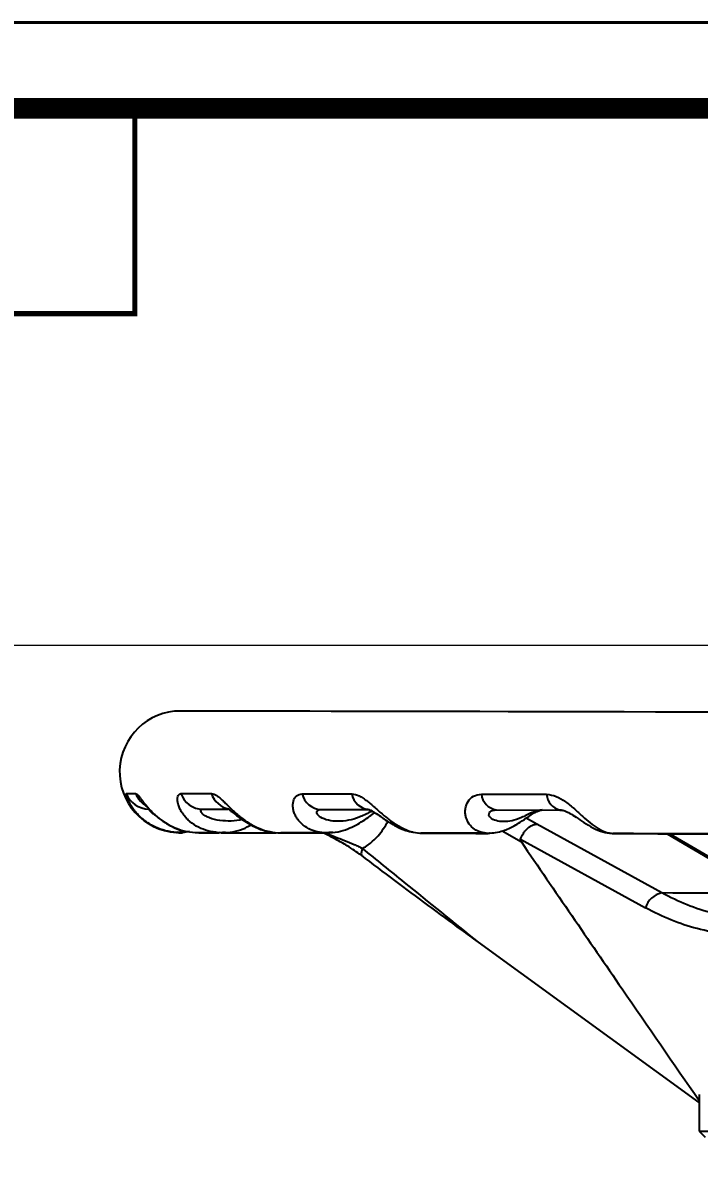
# Model space of a CAD drawing. Header units: millimetres. Extents: x 2126 to 3741, y 477 to 1658.
# Drawn here: x 2347 to 2458.2, y 1471.8 to 1658.1 of the extents above; entities that cross this region are included whole.
import ezdxf

# ---------------------------------------------------------------- set-up
doc = ezdxf.new("R2010")
doc.units = ezdxf.units.MM
doc.layers.add('AM_5', color=3, linetype='Continuous', lineweight=25)
doc.layers.add('粗实线', color=7, linetype='Continuous', lineweight=40)
doc.styles.add('SLDTEXTSTYLE1', font='txt.shx', dxfattribs={"width": 0.7, "bigfont": 'gbcbig.shx'})
doc.dimstyles.new('SLDDIMSTYLE12$0', dxfattribs={"dimtxt": 12, "dimasz": 10, "dimexe": 0, "dimexo": 0.0625, "dimgap": 0.875, "dimtad": 1, "dimdec": 1, "dimlfac": 1.8, "dimrnd": 1e-09, "dimzin": 12, "dimdsep": 46, "dimtxsty": 'SLDTEXTSTYLE1', "dimcen": 0.09, "dimdle": 8.16, "dimclrd": 3, "dimclre": 3, "dimadec": 0, "dimazin": 3, "dimtfac": 1, "dimtdec": 1, "dimtofl": 0, "dimtmove": 0, "dimatfit": 3, "dimfxl": 0, "dimfrac": 2, "dimtolj": 1, "dimlwd": 5, "dimlwe": 5, "dimarcsym": 0})

# ---------------------------------------------------------------- blocks, each defined once
blk = doc.blocks.new('*D20')
at = {"layer": 'AM_5', "color": 3, "lineweight": 5, "transparency": 16777216}
blk.add_line((2548.03, 1555.7), (2264.2, 1555.7), dxfattribs=at)
at = {"layer": 'AM_5', "color": 3, "linetype": 'Continuous', "lineweight": 5, "transparency": 16777216}
for p, q in [((2264.2, 1545.7), (2264.2, 1266.96)), ((2595.1, 1256.96), (2264.2, 1256.96))]:
    blk.add_line(p, q, dxfattribs=at)
at = {"layer": 'AM_5', "color": 3, "transparency": 16777216}
for points in [[(2262.53, 1545.7), (2265.86, 1545.7), (2264.2, 1555.7)], [(2262.53, 1266.96), (2265.86, 1266.96), (2264.2, 1256.96)]]:
    blk.add_solid(points, dxfattribs=at)
at = {"layer": 'Defpoints', "color": 0, "transparency": 16777216}
for p in [(2548.1, 1555.7), (2264.2, 1256.96), (2595.16, 1256.96)]:
    blk.add_point(p, dxfattribs=at)
at = {"layer": 'AM_5', "color": 0, "transparency": 16777216, "insert": (2257.32, 1403.65), "char_height": 12, "attachment_point": 5, "rotation": 90, "style": 'SLDTEXTSTYLE1'}
blk.add_mtext('\\A1;350', dxfattribs=at)
blk = doc.blocks.new('图框2')
blk.add_line((23795.37, 7810.82), (22181, 7810.82))
at = {"const_width": 3.38}
blk.add_lwpolyline([(23781.31, 7796.75), (22251.31, 7796.75), (22251.31, 6643.63), (23781.31, 6643.63)], close=True, dxfattribs=at)
at = {"const_width": 0.844}
blk.add_lwpolyline([(22420.06, 7796.75), (22420.06, 7763), (22251.31, 7763)], dxfattribs=at)

msp = doc.modelspace()

# ---------------------------------------------------------------- linework, layer by layer
at = {"color": 7, "linetype": 'Continuous', "lineweight": 25}
for p, q in [((2376.515, 1528.811), (2380.761, 1528.802)), ((2395.975, 1528.769), (2403.942, 1528.752)), ((2403.863, 1528.752), (2403.922, 1528.752)), ((2424.789, 1528.707), (2435.271, 1528.685)), ((2435.271, 1528.685), (2435.751, 1528.615)), ((2431.467, 1526.343), (2429.716, 1527.35)), ((2451.992, 1515.045), (2431.467, 1526.343)), ((2372.23, 1524.981), (2372.276, 1524.98)), ((2372.276, 1524.98), (2372.377, 1525.04)), ((2372.403, 1524.982), (2372.363, 1524.982)), ((2372.479, 1524.967), (2372.377, 1525.04)), ((2372.479, 1524.967), (2372.43, 1524.968)), ((2374.366, 1525.125), (2372.479, 1524.967)), ((2372.71, 1524.969), (2373.007, 1524.993)), ((2372.963, 1524.954), (2374.159, 1525.159)), ((2379.154, 1524.959), (2379.452, 1525.025)), ((2380.235, 1525.033), (2379.361, 1524.948)), ((2379.361, 1524.948), (2379.452, 1525.025)), ((2379.532, 1524.94), (2379.736, 1524.94)), ((2389.375, 1524.919), (2389.695, 1524.918)), ((2396.509, 1524.917), (2396.992, 1524.987)), ((2397.862, 1525.045), (2396.701, 1524.908)), ((2396.701, 1524.908), (2396.992, 1524.987)), ((2412.013, 1524.92), (2412.244, 1524.882)), ((2423.15, 1524.857), (2423.785, 1524.93)), ((2425.777, 1525.246), (2428.909, 1523.444)), ((2444.057, 1524.802), (2444.718, 1524.8)), ((2452.874, 1524.784), (2469.46, 1515.008)), ((2470.116, 1514.863), (2453.268, 1524.783)), ((2428.761, 1523.915), (2449.33, 1512.584)), ((2458.141, 1480.638), (2421.852, 1506.969)), ((2458.144, 1481.911), (2458.131, 1475.911)), ((2458.131, 1475.911), (2459.129, 1474.909))]:
    msp.add_line(p, q, dxfattribs=at)
at = {"color": 7, "linetype": 'Continuous', "lineweight": 25, "flags": 128}
for points in [[(2458.92, 1544.771), (2452.282, 1544.786), (2445.825, 1544.799), (2439.565, 1544.813), (2433.514, 1544.826), (2427.687, 1544.838), (2422.096, 1544.85), (2416.754, 1544.861), (2411.673, 1544.872), (2406.865, 1544.882), (2402.339, 1544.892), (2398.107, 1544.901), (2394.178, 1544.909), (2390.56, 1544.917), (2387.262, 1544.924), (2384.291, 1544.93), (2381.653, 1544.936), (2379.355, 1544.941), (2377.402, 1544.945), (2375.798, 1544.948), (2374.547, 1544.951), (2373.651, 1544.953), (2373.113, 1544.954), (2372.933, 1544.954)], [(2464.191, 1544.759), (2457.485, 1544.773), (2450.945, 1544.787), (2444.586, 1544.801), (2438.423, 1544.814), (2432.467, 1544.826), (2426.734, 1544.839), (2421.234, 1544.851), (2415.981, 1544.862), (2410.986, 1544.873), (2406.259, 1544.883), (2401.812, 1544.892), (2397.653, 1544.901), (2393.793, 1544.909), (2390.24, 1544.917), (2387, 1544.924), (2384.083, 1544.93), (2381.493, 1544.936), (2379.237, 1544.941), (2377.32, 1544.945), (2375.745, 1544.948), (2374.517, 1544.951), (2373.638, 1544.953), (2373.109, 1544.954), (2372.933, 1544.954)], [(2364.013, 1531.414), (2364.147, 1531.414), (2364.298, 1531.414), (2364.466, 1531.413), (2364.652, 1531.413), (2364.854, 1531.412), (2365.074, 1531.412), (2365.311, 1531.411), (2365.565, 1531.411)], [(2372.99, 1531.395), (2373.561, 1531.393), (2374.149, 1531.392), (2374.752, 1531.391), (2375.372, 1531.39), (2376.007, 1531.388), (2376.659, 1531.387), (2377.327, 1531.385), (2378.01, 1531.384)], [(2392.888, 1531.352), (2393.858, 1531.35), (2394.841, 1531.348), (2395.839, 1531.346), (2396.851, 1531.343), (2397.876, 1531.341), (2398.916, 1531.339), (2399.969, 1531.337), (2401.035, 1531.334)], [(2422.352, 1531.289), (2423.653, 1531.286), (2424.966, 1531.283), (2426.29, 1531.28), (2427.625, 1531.278), (2428.97, 1531.275), (2430.326, 1531.272), (2431.693, 1531.269), (2433.07, 1531.266)], [(2372.898, 1524.954), (2372.912, 1524.954), (2372.94, 1524.954), (2372.978, 1524.954), (2373.028, 1524.954), (2373.088, 1524.954), (2373.159, 1524.954), (2373.242, 1524.954)], [(2375.949, 1524.948), (2376.341, 1524.947), (2376.756, 1524.946), (2377.195, 1524.945), (2377.657, 1524.944), (2378.142, 1524.943), (2378.65, 1524.942), (2379.15, 1524.941)], [(2379.653, 1524.94), (2380.611, 1524.938), (2382.734, 1524.934), (2385.105, 1524.929), (2387.721, 1524.923), (2388.635, 1524.921)], [(2389.233, 1524.92), (2390.578, 1524.917), (2393.669, 1524.91), (2396.703, 1524.904)], [(2412.604, 1524.869), (2412.966, 1524.868), (2413.329, 1524.867), (2413.694, 1524.867), (2414.06, 1524.866), (2414.428, 1524.865), (2414.797, 1524.864), (2415.167, 1524.863), (2415.539, 1524.863)], [(2415.539, 1524.863), (2416.5, 1524.861), (2417.469, 1524.859), (2418.447, 1524.856), (2419.434, 1524.854), (2420.43, 1524.852), (2421.435, 1524.85), (2422.448, 1524.848), (2423.47, 1524.846)], [(2453.21, 1524.784), (2456.668, 1524.776), (2462.43, 1524.764)], [(2469.46, 1515.008), (2466.926, 1515.014), (2464.485, 1515.019), (2462.142, 1515.024), (2459.899, 1515.029), (2457.759, 1515.033), (2455.726, 1515.038), (2453.803, 1515.042), (2451.992, 1515.045)], [(2458.131, 1475.911), (2458.231, 1475.911), (2458.7, 1475.91), (2459.55, 1475.908)]]:
    msp.add_lwpolyline(points, dxfattribs=at)
at = {"color": 7, "linetype": 'Continuous', "lineweight": 25}
for centre, radius, start, end in [((2372.912, 1534.954), 10, 89.87751, 266.08698), ((2367.747, 1532.82), 3.99, 200.62584, 269.83577), ((2369.297, 1532.799), 3.982, 200.40752, 242.70913), ((2376.585, 1532.603), 3.793, 198.57422, 268.9394), ((2381.566, 1532.512), 3.731, 197.60616, 258.75408), ((2396.189, 1532.161), 3.399, 193.76926, 266.38233), ((2404.223, 1531.995), 3.255, 191.71062, 265.05504), ((2425.271, 1531.604), 2.936, 186.15778, 260.55338), ((2435.876, 1531.43), 2.811, 183.34508, 257.57607), ((2372.912, 1534.954), 10, 267.23859, 269.87751), ((2373.156, 1615.978), 91.024, 269.83269, 269.88273), ((2404.526, 1521.478), 1.913, 152.36136, 187.28594), ((2452.66, 1511.653), 3.457, 101.14062, 164.37777)]:
    msp.add_arc(centre, radius, start, end, dxfattribs=at)
for points, knots in [([(2372.276, 1524.98), (2371.655, 1525.059), (2370.444, 1525.212), (2368.717, 1525.863), (2367.437, 1526.619), (2366.543, 1527.333), (2365.951, 1527.894), (2365.43, 1528.482), (2364.827, 1529.293), (2364.286, 1530.264), (2363.957, 1531.211), (2363.995, 1531.346), (2364.013, 1531.414)], [0, 0, 0, 0, 0.12815128, 0.24968425, 0.38014414, 0.44118834, 0.49971966, 0.56356941, 0.62458975, 0.74964254, 0.87500653, 1, 1, 1, 1]), ([(2365.565, 1531.411), (2365.684, 1531.345), (2365.862, 1531.248), (2366.27, 1530.721), (2366.632, 1530.239), (2367.067, 1529.675), (2367.56, 1529.081), (2368.125, 1528.465), (2368.937, 1527.68), (2369.875, 1526.937), (2370.914, 1526.292), (2372.02, 1525.733), (2373.494, 1525.193), (2374.703, 1525.045), (2375.324, 1524.969)], [0, 0, 0, 0, 0.1244726, 0.1859089, 0.2498878, 0.3111053, 0.3751889, 0.4362181, 0.5000981, 0.6195311, 0.6833816, 0.7502528, 0.8718565, 1, 1, 1, 1]), ([(2379.154, 1524.959), (2378.563, 1525.033), (2377.412, 1525.177), (2375.813, 1525.819), (2374.668, 1526.572), (2373.906, 1527.287), (2373.424, 1527.85), (2373.028, 1528.439), (2372.617, 1529.255), (2372.361, 1530.234), (2372.456, 1531.19), (2372.812, 1531.326), (2372.99, 1531.395)], [0, 0, 0, 0, 0.1280635, 0.2496605, 0.3801541, 0.4411983, 0.4997165, 0.5635714, 0.6245804, 0.7496419, 0.8750131, 1, 1, 1, 1]), ([(2378.01, 1531.384), (2378.284, 1531.318), (2378.692, 1531.218), (2379.361, 1530.685), (2379.894, 1530.198), (2380.474, 1529.63), (2381.083, 1529.032), (2381.739, 1528.412), (2382.637, 1527.623), (2383.617, 1526.879), (2384.664, 1526.235), (2385.753, 1525.679), (2387.172, 1525.145), (2388.3, 1525.006), (2388.879, 1524.935)], [0, 0, 0, 0, 0.1244778, 0.1858957, 0.249876, 0.3110978, 0.3752041, 0.4362225, 0.5001072, 0.6195243, 0.6833849, 0.7502763, 0.8719414, 1, 1, 1, 1]), ([(2396.509, 1524.917), (2395.99, 1524.987), (2394.976, 1525.122), (2393.617, 1525.756), (2392.686, 1526.506), (2392.111, 1527.221), (2391.773, 1527.785), (2391.53, 1528.377), (2391.341, 1529.196), (2391.391, 1530.181), (2391.907, 1531.145), (2392.562, 1531.283), (2392.888, 1531.352)], [0, 0, 0, 0, 0.12798414, 0.24964221, 0.38016298, 0.44120626, 0.49971221, 0.56357312, 0.62457328, 0.74964181, 0.87501882, 1, 1, 1, 1]), ([(2401.035, 1531.334), (2401.445, 1531.267), (2402.057, 1531.167), (2402.942, 1530.628), (2403.609, 1530.138), (2404.294, 1529.565), (2404.977, 1528.963), (2405.678, 1528.34), (2406.597, 1527.548), (2407.549, 1526.803), (2408.526, 1526.161), (2409.521, 1525.607), (2410.781, 1525.079), (2411.748, 1524.948), (2412.244, 1524.882)], [0, 0, 0, 0, 0.124482, 0.1858845, 0.2498661, 0.3110911, 0.3752157, 0.4362261, 0.5001158, 0.6195186, 0.6833865, 0.7502937, 0.8720137, 1, 1, 1, 1]), ([(2423.15, 1524.857), (2422.737, 1524.923), (2421.933, 1525.05), (2420.911, 1525.678), (2420.263, 1526.425), (2419.916, 1527.14), (2419.748, 1527.705), (2419.677, 1528.298), (2419.726, 1529.121), (2420.081, 1530.111), (2420.987, 1531.081), (2421.897, 1531.22), (2422.352, 1531.289)], [0, 0, 0, 0, 0.1279194, 0.2496295, 0.3801702, 0.4412122, 0.4997079, 0.5635745, 0.6245684, 0.7496421, 0.8750234, 1, 1, 1, 1]), ([(2433.07, 1531.266), (2433.589, 1531.195), (2434.628, 1531.053), (2436.185, 1530.077), (2437.629, 1528.879), (2438.968, 1527.644), (2440.263, 1526.514), (2441.494, 1525.626), (2442.708, 1525), (2443.444, 1524.875), (2443.821, 1524.812)], [0, 0, 0, 0, 0.1246272, 0.2497104, 0.374925, 0.4997457, 0.6192737, 0.7500197, 0.8719212, 1, 1, 1, 1]), ([(2367.48, 1529.191), (2367.476, 1529.191), (2367.442, 1529.193), (2367.513, 1529.093), (2367.694, 1528.871), (2368.018, 1528.526), (2368.63, 1527.928), (2369.662, 1527.036), (2371.338, 1526.032), (2372.681, 1525.374), (2373.456, 1525.274), (2373.468, 1525.272)], [0, 0, 0, 0, 0.0081114, 0.0768965, 0.1482933, 0.2252732, 0.308902, 0.5022082, 0.7321601, 0.9958891, 1, 1, 1, 1]), ([(2368.74, 1527.885), (2368.678, 1527.916), (2368.366, 1528.069), (2367.978, 1528.404), (2367.693, 1528.758), (2367.722, 1528.806), (2367.736, 1528.83)], [0, 0, 0, 0, 0.0737246, 0.3731715, 0.686422, 1, 1, 1, 1]), ([(2383.04, 1527.131), (2382.915, 1527.095), (2382.161, 1526.879), (2380.759, 1526.838), (2378.923, 1526.974), (2377.493, 1527.408), (2376.63, 1527.94), (2376.254, 1528.382), (2376.221, 1528.741), (2376.417, 1528.787), (2376.515, 1528.811)], [0, 0, 0, 0, 0.0384572, 0.2309424, 0.4234302, 0.6153121, 0.715823, 0.807692, 0.9037958, 1, 1, 1, 1]), ([(2380.737, 1528.887), (2380.733, 1528.884), (2380.725, 1528.878), (2380.927, 1528.728), (2381.373, 1528.375), (2382.07, 1527.821), (2383.341, 1526.88), (2384.949, 1525.959), (2386.456, 1525.296), (2387.2, 1525.209), (2387.306, 1525.196)], [0, 0, 0, 0, 0.0566036, 0.1417938, 0.2232337, 0.3716522, 0.4790812, 0.7518494, 0.9644763, 1, 1, 1, 1]), ([(2404.435, 1528.488), (2404.301, 1528.433), (2403.923, 1528.278), (2403.173, 1527.881), (2401.976, 1527.356), (2400.485, 1526.929), (2398.786, 1526.779), (2397.186, 1526.94), (2396.004, 1527.368), (2395.391, 1527.9), (2395.237, 1528.342), (2395.447, 1528.699), (2395.799, 1528.746), (2395.975, 1528.769)], [0, 0, 0, 0, 0.03766201, 0.10619711, 0.17487785, 0.31226406, 0.44993761, 0.58761295, 0.72485502, 0.79674458, 0.86245319, 0.93119068, 1, 1, 1, 1]), ([(2396.937, 1524.903), (2397.559, 1524.94), (2398.731, 1525.011), (2400.344, 1525.528), (2401.71, 1526.169), (2402.901, 1526.889), (2403.961, 1527.635), (2404.549, 1528.056), (2404.826, 1528.254)], [0, 0, 0, 0, 0.2160598, 0.4068002, 0.5722695, 0.7235056, 0.870023, 1, 1, 1, 1]), ([(2403.509, 1528.792), (2403.556, 1528.804), (2403.649, 1528.829), (2403.956, 1528.738), (2404.36, 1528.541), (2404.964, 1528.176), (2405.713, 1527.661), (2406.956, 1526.803), (2408.467, 1525.911), (2410.006, 1525.221), (2410.83, 1525.126), (2411.066, 1525.099)], [0, 0, 0, 0, 0.0795455, 0.1530718, 0.2224941, 0.2889953, 0.4105927, 0.4994512, 0.7335913, 0.9237047, 1, 1, 1, 1]), ([(2423.442, 1524.846), (2424.271, 1524.929), (2425.728, 1525.075), (2427.479, 1525.922), (2428.861, 1526.759), (2429.924, 1527.495), (2430.874, 1528.114), (2431.529, 1528.473), (2432.022, 1528.664), (2432.214, 1528.682), (2432.314, 1528.691)], [0, 0, 0, 0, 0.2415564, 0.4249346, 0.5252436, 0.6744027, 0.7537852, 0.8323048, 0.9129608, 1, 1, 1, 1]), ([(2432.331, 1528.691), (2432.067, 1528.668), (2431.541, 1528.623), (2430.665, 1528.27), (2429.771, 1527.829), (2428.639, 1527.296), (2427.359, 1526.873), (2425.972, 1526.72), (2424.722, 1526.881), (2423.867, 1527.308), (2423.545, 1527.839), (2423.625, 1528.281), (2424.063, 1528.638), (2424.547, 1528.684), (2424.789, 1528.707)], [0, 0, 0, 0, 0.0625989, 0.1249044, 0.1872263, 0.2496806, 0.3746119, 0.4998044, 0.6249986, 0.7497987, 0.815171, 0.8749227, 0.9374287, 1, 1, 1, 1]), ([(2434.943, 1528.724), (2435.103, 1528.727), (2435.433, 1528.732), (2436.086, 1528.542), (2436.931, 1528.132), (2437.997, 1527.453), (2439.261, 1526.58), (2440.723, 1525.691), (2442.259, 1525.001), (2443.27, 1524.901), (2443.739, 1524.855)], [0, 0, 0, 0, 0.0763522, 0.1570102, 0.2470379, 0.356597, 0.4925526, 0.6555134, 0.8402738, 1, 1, 1, 1]), ([(2379.72, 1524.94), (2380.923, 1525.029), (2382.633, 1525.155), (2384.09, 1526.014), (2384.522, 1526.268)], [0, 0, 0, 0, 0.7035476, 1, 1, 1, 1]), ([(2402.832, 1522.365), (2403.135, 1522.551), (2403.703, 1522.899), (2404.555, 1523.596), (2405.758, 1524.745), (2406.499, 1525.98), (2407.004, 1526.824)], [0, 0, 0, 0, 0.18369133, 0.34422859, 0.55221589, 1, 1, 1, 1]), ([(2428.761, 1523.915), (2428.913, 1524.236), (2429.148, 1524.73), (2429.595, 1525.309), (2430.088, 1525.817), (2430.674, 1526.208), (2431.146, 1526.337), (2431.377, 1526.348), (2431.444, 1526.344), (2431.467, 1526.343)], [0, 0, 0, 0, 0.2389954, 0.3678324, 0.4996781, 0.7489725, 0.9246806, 0.9739408, 1, 1, 1, 1]), ([(2375.324, 1524.969), (2375.869, 1524.968), (2376.96, 1524.965), (2378.422, 1524.961), (2379.154, 1524.959)], [0, 0, 0, 0, 0.4994057, 1, 1, 1, 1]), ([(2379.361, 1524.948), (2378.631, 1524.95), (2377.171, 1524.953), (2376.08, 1524.956), (2375.534, 1524.958)], [0, 0, 0, 0, 0.4994071, 1, 1, 1, 1]), ([(2388.879, 1524.935), (2390.066, 1524.933), (2392.442, 1524.927), (2395.152, 1524.921), (2396.509, 1524.917)], [0, 0, 0, 0, 0.4994067, 1, 1, 1, 1]), ([(2396.701, 1524.908), (2395.348, 1524.911), (2392.765, 1524.916), (2390.499, 1524.922), (2389.42, 1524.924)], [0, 0, 0, 0, 0.523527, 1, 1, 1, 1]), ([(2402.629, 1521.236), (2401.878, 1521.759), (2400.593, 1522.656), (2398.457, 1523.864), (2397.177, 1524.522), (2396.56, 1524.84)], [0, 0, 0, 0, 0.4211571, 0.7205143, 1, 1, 1, 1]), ([(2396.712, 1524.906), (2397.782, 1524.493), (2399.402, 1523.868), (2401.184, 1523.142), (2402.032, 1522.76), (2402.438, 1522.565), (2402.65, 1522.459), (2402.758, 1522.404), (2402.813, 1522.376), (2402.827, 1522.369), (2402.83, 1522.367), (2402.831, 1522.366), (2402.832, 1522.366), (2402.832, 1522.365)], [0, 0, 0, 0, 0.49197562, 0.74489765, 0.87175356, 0.93563258, 0.96773802, 0.99159295, 0.99772437, 0.99934206, 0.99978984, 0.99992413, 1, 1, 1, 1]), ([(2412.244, 1524.882), (2413.991, 1524.878), (2417.489, 1524.87), (2421.261, 1524.861), (2423.15, 1524.857)], [0, 0, 0, 0, 0.4994076, 1, 1, 1, 1]), ([(2423.307, 1524.849), (2421.427, 1524.853), (2417.663, 1524.861), (2414.171, 1524.869), (2412.424, 1524.873)], [0, 0, 0, 0, 0.4994087, 1, 1, 1, 1]), ([(2423.307, 1524.849), (2423.461, 1524.859), (2423.644, 1524.871), (2423.766, 1524.922), (2423.785, 1524.93)], [0, 0, 0, 0, 0.8392278, 1, 1, 1, 1]), ([(2443.627, 1524.836), (2443.534, 1524.842), (2443.402, 1524.85), (2443.26, 1524.879), (2443.218, 1524.888)], [0, 0, 0, 0, 0.7059466, 1, 1, 1, 1]), ([(2443.821, 1524.812), (2447.436, 1524.804), (2454.703, 1524.788), (2466.324, 1524.762), (2478.44, 1524.736), (2486.86, 1524.718), (2491.09, 1524.709)], [0, 0, 0, 0, 0.2462727, 0.4950304, 0.7462729, 1, 1, 1, 1]), ([(2491.096, 1524.702), (2487.893, 1524.709), (2481.474, 1524.723), (2472.739, 1524.742), (2464.818, 1524.759), (2457.686, 1524.774), (2450.701, 1524.789), (2446.205, 1524.799), (2443.958, 1524.804)], [0, 0, 0, 0, 0.1923729, 0.3854946, 0.5383615, 0.6912284, 0.8456142, 1, 1, 1, 1]), ([(2421.852, 1506.969), (2417.81, 1510.239), (2411.468, 1515.369), (2405.13, 1520.504), (2402.832, 1522.365)], [0, 0, 0, 0, 0.6374709, 1, 1, 1, 1]), ([(2428.909, 1523.444), (2428.88, 1523.49), (2428.819, 1523.584), (2428.76, 1523.714), (2428.743, 1523.821), (2428.748, 1523.878), (2428.758, 1523.906), (2428.761, 1523.915)], [0, 0, 0, 0, 0.3325712, 0.6879646, 0.8313814, 0.949784, 1, 1, 1, 1]), ([(2428.909, 1523.444), (2434.424, 1515.382), (2444.14, 1501.177), (2453.915, 1487.038), (2458.142, 1480.924)], [0, 0, 0, 0, 0.5675786, 1, 1, 1, 1]), ([(2421.852, 1506.969), (2420.927, 1507.646), (2416.305, 1511.028), (2409.854, 1515.786), (2404.451, 1519.861), (2402.629, 1521.236)], [0, 0, 0, 0, 0.14213623, 0.71070448, 1, 1, 1, 1]), ([(2468.463, 1510.731), (2467.122, 1510.78), (2464.385, 1510.879), (2460.261, 1511.684), (2456.067, 1512.988), (2453.367, 1514.351), (2451.992, 1515.045)], [0, 0, 0, 0, 0.2354209, 0.48057, 0.7354347, 1, 1, 1, 1]), ([(2466.819, 1508.018), (2465.297, 1508.077), (2462.264, 1508.195), (2457.801, 1509.106), (2453.453, 1510.497), (2450.704, 1511.889), (2449.33, 1512.584)], [0, 0, 0, 0, 0.2514799, 0.5012785, 0.7507527, 1, 1, 1, 1])]:
    msp.add_open_spline(points, degree=3, knots=knots, dxfattribs=at)

# ---------------------------------------------------------------- block references
at = {"layer": '粗实线', "linetype": 'ByBlock'}
msp.add_blockref('图框2', (-20054.634, -6152.73), dxfattribs=at)

# ---------------------------------------------------------------- dimensions: what is measured, and where the dimension line sits
at = {"layer": 'AM_5'}
dim = msp.add_linear_dim(base=(2264.196, 1256.959), p1=(2548.096, 1555.7), p2=(2595.163, 1256.959), angle=90, text='350', dimstyle='SLDDIMSTYLE12$0', override={"dimlfac": 1}, dxfattribs=at)
dim.commit()
dim.dimension.update_dxf_attribs({"geometry": '*D20', "text_midpoint": (2264.196, 1403.647), "dimtype": 160})

doc.saveas('drawing.dxf')
